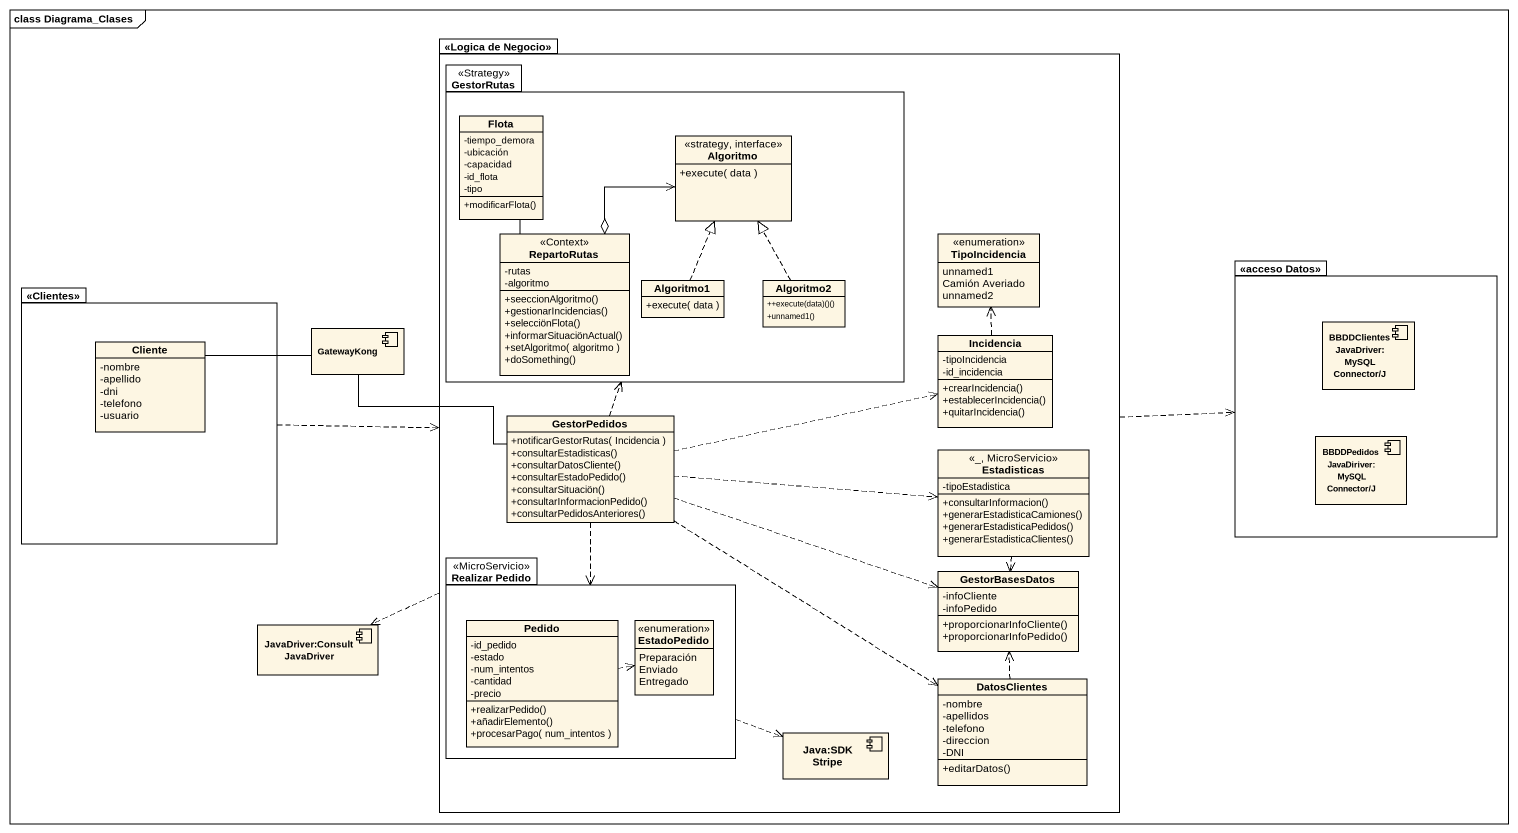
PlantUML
@startuml
mainframe class Diagrama_Clases
allowmixing
hide circle
hide empty members
skinparam classAttributeIconSize 0
package "<<Logica de Negocio>>" as Logica_de_Negocio {
  package GestorRutas <<Strategy>> {
    class Flota {
      -tiempo_demora
      -ubicación
      -capacidad
      -id_flota
      -tipo
      +modificarFlota()
    }
    class Algoritmo <<strategy, interface>> {
      +execute( data )
    }
    class RepartoRutas <<Context>> {
      -rutas
      -algoritmo
      +seeccionAlgoritmo()
      +gestionarIncidencias()
      +selecciönFlota()
      +informarSituaciönActual()
      +setAlgoritmo( algoritmo )
      +doSomething()
    }
    class Algoritmo1 {
      +execute( data )
    }
    class Algoritmo2 {
      ++execute(data)()()
      +unnamed1()
    }
  }
  enum TipoIncidencia {
    unnamed1
    Camión Averiado
    unnamed2
  }
  class Incidencia {
    -tipoIncidencia
    -id_incidencia
    +crearIncidencia()
    +establecerIncidencia()
    +quitarIncidencia()
  }
  class GestorPedidos {
    +notificarGestorRutas( Incidencia )
    +consultarEstadisticas()
    +consultarDatosCliente()
    +consultarEstadoPedido()
    +consultarSituaciön()
    +consultarInformacionPedido()
    +consultarPedidosAnteriores()
  }
  class Estadisticas <<_, MicroServicio>> {
    -tipoEstadistica
    +consultarInformacion()
    +generarEstadisticaCamiones()
    +generarEstadisticaPedidos()
    +generarEstadisticaClientes()
  }
  package "Realizar Pedido" as Realizar_Pedido <<MicroServicio>> {
    class Pedido {
      -id_pedido
      -estado
      -num_intentos
      -cantidad
      -precio
      +realizarPedido()
      +añadirElemento()
      +procesarPago( num_intentos )
    }
    enum EstadoPedido {
      Preparación
      Enviado
      Entregado
    }
  }
  class GestorBasesDatos {
    -infoCliente
    -infoPedido
    +proporcionarInfoCliente()
    +proporcionarInfoPedido()
  }
  class DatosClientes {
    -nombre
    -apellidos
    -telefono
    -direccion
    -DNI
    +editarDatos()
  }
  component "Java:SDK Stripe" as Java_SDK_Stripe
}
package "<<acceso Datos>>" as acceso_Datos {
  component "BBDDClientes JavaDriver: MySQL Connector/J" as BBDDClientes_JavaDriver
  component "BBDDPedidos JavaDiriver: MySQL Connector/J" as BBDDPedidos_JavaDiriver
}
package "<<Clientes>>" as Clientes {
  class Cliente {
    -nombre
    -apellido
    -dni
    -telefono
    -usuario
  }
}
component GatewayKong
component "JavaDriver:Consult JavaDriver" as JavaDriver_Consult
Logica_de_Negocio .right.> acceso_Datos
Logica_de_Negocio .left.> JavaDriver_Consult
Flota -- RepartoRutas
RepartoRutas o-up-> Algoritmo
Clientes .right.> Logica_de_Negocio
Algoritmo1 .up.|> Algoritmo
Algoritmo2 .up.|> Algoritmo
Cliente -right- GatewayKong
GatewayKong -right- GestorPedidos
Incidencia .up.> TipoIncidencia
GestorPedidos .up.> GestorRutas
GestorPedidos .right.> Incidencia
GestorPedidos .right.> Estadisticas
GestorPedidos ..> Realizar_Pedido
GestorPedidos .right.> GestorBasesDatos
GestorPedidos ..> DatosClientes
Estadisticas ..> GestorBasesDatos
Realizar_Pedido .right.> Java_SDK_Stripe
Pedido .right.> EstadoPedido
DatosClientes .up.> GestorBasesDatos
@enduml
